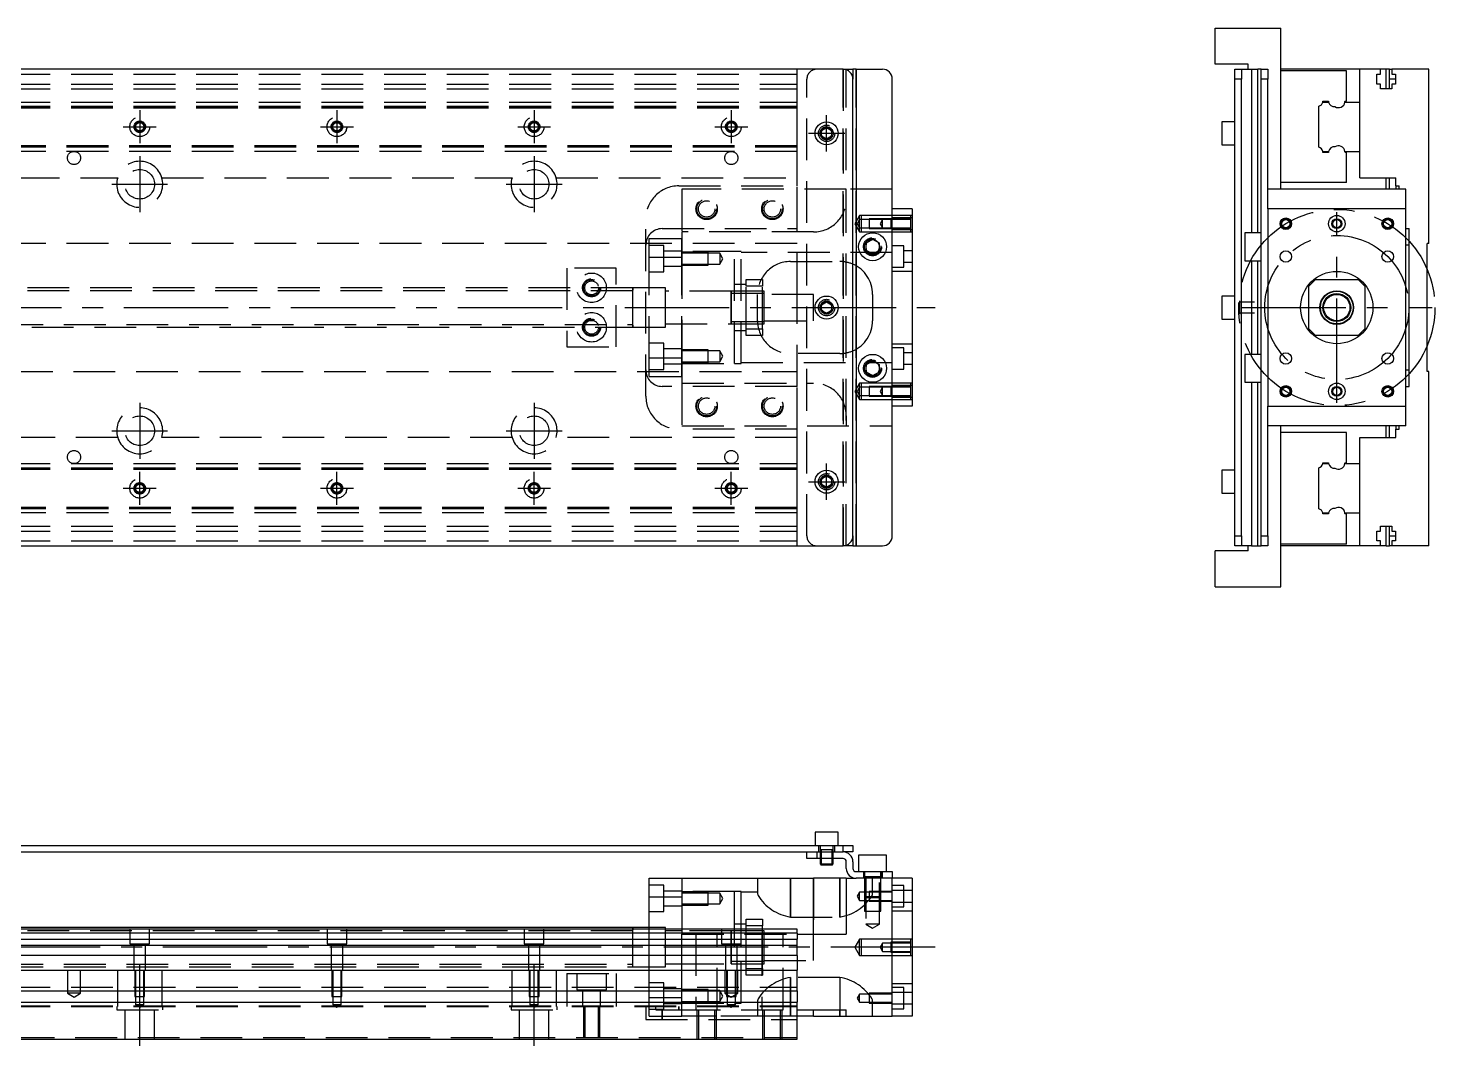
# Model space of a CAD drawing. Extents: x -5 to 851, y -275 to 87.
# Drawn here: x 423 to 851.1, y -224.6 to 85 of the extents above; entities that cross this region are included whole.
import ezdxf

# ---------------------------------------------------------------- set-up
doc = ezdxf.new("R2010")
doc.units = 0
doc.linetypes.add('CENTER', pattern=[50.8, 31.75, -6.35, 6.35, -6.35])
doc.linetypes.add('DASHED', pattern=[19.05, 12.7, -6.35])
doc.layers.get('0').update_dxf_attribs({"linetype": 'CONTINUOUS'})
doc.layers.add('CENTER', color=1, linetype='CENTER')

msp = doc.modelspace()

# ---------------------------------------------------------------- linework, layer by layer
at = {"color": 7, "linetype": 'CONTINUOUS'}
for p, q in [((784.245, 74), (784.245, 85)), ((784.245, 85), (804.245, 85)), ((804.245, 36), (804.245, 85)), ((794.245, 74), (784.245, 74)), ((794.245, 72.5), (794.245, 74)), ((671, 72.5), (3, 72.5)), ((671, 72.5), (674, 72.5)), ((674, 72.5), (674, 69.5)), ((675, 72.5), (674, 72.5)), ((674, -69.5), (674, 69.5)), ((675, 72.5), (675, -72.5)), ((675, 72.5), (683, 72.5)), ((686, -69.5), (686, 69.5)), ((790.245, 72.5), (792.245, 72.5)), ((790.245, 69.5), (790.245, 72.5)), ((792.245, 69.5), (790.245, 69.5)), ((790.245, -69.5), (790.245, 69.5)), ((792.245, 72.5), (792.245, 69.5)), ((792.245, 72.5), (795.245, 72.5)), ((792.245, -69.5), (792.245, 69.5)), ((795.245, 72.5), (795.245, 22.75)), ((795.245, 72.5), (797.245, 72.5)), ((797.245, 22.75), (797.245, 72.5)), ((798.245, 72.5), (797.245, 72.5)), ((798.245, 72.5), (800.245, 72.5)), ((798.245, 69.5), (798.245, 72.5)), ((800.245, 69.5), (798.245, 69.5)), ((798.245, -69.5), (798.245, 69.5)), ((800.245, 72.5), (800.245, 69.5)), ((800.245, 36), (800.245, 69.5)), ((828.245, 72.5), (804.245, 72.5)), ((824.245, 72), (804.245, 72)), ((824.245, 62.8), (824.245, 72)), ((834.545, 72.5), (828.245, 72.5)), ((828.245, 62.5), (828.245, 72.5)), ((833.395, 71), (834.545, 71)), ((833.395, 68), (833.395, 71)), ((836.245, 72.5), (834.545, 72.5)), ((834.545, 71), (834.545, 72.5)), ((836.245, 66.5), (836.245, 72.5)), ((837.245, 72.5), (836.245, 72.5)), ((837.245, 72.5), (837.945, 72.5)), ((837.245, 69.5), (837.245, 72.5)), ((839.095, 69.5), (837.245, 69.5)), ((837.245, 66.5), (837.245, 69.5)), ((837.945, 72.5), (837.945, 71)), ((849.245, 72.5), (837.945, 72.5)), ((837.945, 71), (839.095, 71)), ((839.095, 71), (839.095, 68)), ((849.245, 19.5), (849.245, 72.5)), ((834.545, 68), (833.395, 68)), ((834.545, 66.5), (834.545, 68)), ((837.945, 66.5), (834.545, 66.5)), ((837.945, 68), (837.945, 66.5)), ((839.095, 68), (837.945, 68)), ((815.745, 48.752272), (815.745, 61.247728)), ((816.997272, 62.5), (818.77168, 62.5)), ((817.042056, 62.8), (818.745, 62.8)), ((823.722372, 62.5), (828.245, 62.5)), ((823.745, 62.8), (824.245, 62.8)), ((828.245, 47.5), (828.245, 62.5)), ((828.245, 47.5), (828.245, 62.5)), ((786.245, 56.5), (786.245, 53)), ((790.245, 56.5), (786.245, 56.5)), ((664.5, 53.866026), (666, 54.73205)), ((664.5, 52.133974), (664.5, 53.866026)), ((666, 51.26795), (664.5, 52.133974)), ((666, 54.73205), (667.5, 53.866026)), ((667.5, 52.133974), (666, 51.26795)), ((667.5, 53.866026), (667.5, 52.133974)), ((786.245, 53), (786.245, 49.5)), ((786.245, 49.5), (790.245, 49.5)), ((816.997272, 47.5), (818.77168, 47.5)), ((818.745, 47.2), (817.042056, 47.2)), ((823.722372, 47.5), (828.245, 47.5)), ((824.245, 47.2), (823.745, 47.2)), ((824.245, 38), (824.245, 47.2)), ((828.245, 39.5), (828.245, 47.5)), ((828.245, 39.5), (839.245, 39.5)), ((836.245, 36), (836.245, 39.5)), ((837.245, 36), (837.245, 39.5)), ((839.245, 37), (839.245, 39.5)), ((686, -36), (686, 36)), ((800.245, 30), (800.245, 36)), ((800.245, 30), (800.245, 36)), ((842.245, 36), (800.245, 36)), ((824.245, 38), (804.245, 38)), ((839.245, 37), (840.245, 37)), ((839.245, 37), (839.245, 36)), ((840.245, 36), (840.245, 37)), ((842.245, 30), (842.245, 36)), ((692, 30), (686, 30)), ((692, 30), (692, -30)), ((800.245, 30), (800.245, -30)), ((842.245, 30), (800.245, 30)), ((842.245, -30), (842.245, 30)), ((793.245, 22.75), (793.245, 18.5)), ((798.245, 22.75), (793.245, 22.75)), ((842.245, 24), (843.245, 24)), ((843.245, -24), (843.245, 24)), ((678, 19.6547), (680, 20.809402)), ((678, 17.3453), (678, 19.6547)), ((680, 16.190598), (678, 17.3453)), ((680, 20.809402), (682, 19.6547)), ((682, 17.3453), (680, 16.190598)), ((682, 19.6547), (682, 17.3453)), ((793.245, 18.5), (793.245, 14.25)), ((843.245, 19), (842.245, 19)), ((848.745, -19.5), (848.745, 19.5)), ((849.245, 19.5), (848.745, 19.5)), ((793.245, 14.25), (798.245, 14.25)), ((795.245, 14.25), (795.245, -14.25)), ((797.245, -14.25), (797.245, 14.25)), ((607, -6.000006), (607, 6.000006)), ((814.745, 8.5), (812.745, 6.5)), ((812.745, -6.5), (812.745, 6.5)), ((814.745, 8.5), (827.745, 8.5)), ((829.745, 6.5), (827.745, 8.5)), ((829.745, 6.5), (829.745, -6.5)), ((664.5, 0.866026), (666, 1.73205)), ((664.5, -0.866026), (664.5, 0.866026)), ((666, 1.73205), (667.5, 0.866026)), ((667.5, 0.866026), (667.5, -0.866026)), ((786.245, 3.5), (786.245, 0)), ((790.245, 3.5), (786.245, 3.5)), ((786.245, 0), (786.245, -3.5)), ((791.645, 2.000006), (791.645, 1.65)), ((791.645, 2.000006), (791.645, 0)), ((791.645, 2.000006), (791.645, -2.000006)), ((791.645, 1.65), (791.645, 0)), ((792.245, 1.65), (791.645, 1.65)), ((791.645, 0), (791.645, -1.415062)), ((794.245, 1.65), (792.245, 1.65)), ((796.245, 1.65), (794.245, 1.65)), ((666, -1.73205), (664.5, -0.866026)), ((667.5, -0.866026), (666, -1.73205)), ((786.245, -3.5), (790.245, -3.5)), ((791.645, -1.415062), (791.645, -2.000006)), ((791.645, -1.65), (792.245, -1.65)), ((792.245, -1.65), (794.245, -1.65)), ((794.245, -1.65), (796.245, -1.65)), ((812.745, -6.5), (814.745, -8.5)), ((827.745, -8.5), (814.745, -8.5)), ((827.745, -8.5), (829.745, -6.5)), ((678, -17.3453), (680, -16.190598)), ((680, -16.190598), (682, -17.3453)), ((793.245, -14.25), (793.245, -18.5)), ((798.245, -14.25), (793.245, -14.25)), ((678, -19.6547), (678, -17.3453)), ((680, -20.809402), (678, -19.6547)), ((682, -19.6547), (680, -20.809402)), ((682, -17.3453), (682, -19.6547)), ((793.245, -18.5), (793.245, -22.75)), ((842.245, -19), (843.245, -19)), ((849.245, -19.5), (848.745, -19.5)), ((849.245, -72.5), (849.245, -19.5)), ((793.245, -22.75), (798.245, -22.75)), ((795.245, -22.75), (795.245, -72.5)), ((797.245, -72.5), (797.245, -22.75)), ((842.245, -24), (843.245, -24)), ((692, -30), (686, -30)), ((800.245, -36), (800.245, -30)), ((800.245, -30), (842.245, -30)), ((800.245, -36), (800.245, -30)), ((842.245, -36), (842.245, -30)), ((800.245, -69.5), (800.245, -36)), ((842.245, -36), (800.245, -36)), ((804.245, -85), (804.245, -36)), ((824.245, -38), (804.245, -38)), ((824.245, -47.2), (824.245, -38)), ((836.245, -39.5), (836.245, -36)), ((837.245, -39.5), (837.245, -36)), ((839.245, -36), (839.245, -37)), ((839.245, -37), (840.245, -37)), ((839.245, -39.5), (839.245, -37)), ((840.245, -37), (840.245, -36)), ((828.245, -39.5), (839.245, -39.5)), ((828.245, -47.5), (828.245, -39.5)), ((664.5, -52.133974), (666, -51.26795)), ((666, -51.26795), (667.5, -52.133974)), ((786.245, -49.5), (786.245, -53)), ((790.245, -49.5), (786.245, -49.5)), ((815.745, -61.247728), (815.745, -48.752272)), ((816.997272, -47.5), (818.77168, -47.5)), ((817.042056, -47.2), (818.745, -47.2)), ((823.722372, -47.5), (828.245, -47.5)), ((823.745, -47.2), (824.245, -47.2)), ((828.245, -62.5), (828.245, -47.5)), ((828.245, -62.5), (828.245, -47.5)), ((664.5, -53.866026), (664.5, -52.133974)), ((666, -54.73205), (664.5, -53.866026)), ((667.5, -53.866026), (666, -54.73205)), ((667.5, -52.133974), (667.5, -53.866026)), ((786.245, -53), (786.245, -56.5)), ((786.245, -56.5), (790.245, -56.5)), ((816.997272, -62.5), (818.77168, -62.5)), ((818.745, -62.8), (817.042056, -62.8)), ((823.722372, -62.5), (828.245, -62.5)), ((824.245, -62.8), (823.745, -62.8)), ((824.245, -72), (824.245, -62.8)), ((828.245, -72.5), (828.245, -62.5)), ((833.395, -68), (834.545, -68)), ((833.395, -71), (833.395, -68)), ((834.545, -66.5), (837.945, -66.5)), ((834.545, -68), (834.545, -66.5)), ((836.245, -72.5), (836.245, -66.5)), ((837.245, -69.5), (837.245, -66.5)), ((837.945, -66.5), (837.945, -68)), ((837.945, -68), (839.095, -68)), ((839.095, -68), (839.095, -71)), ((3, -72.5), (671, -72.5)), ((674, -72.5), (671, -72.5)), ((674, -69.5), (674, -72.5)), ((674, -72.5), (675, -72.5)), ((675, -72.5), (683, -72.5)), ((790.245, -69.5), (792.245, -69.5)), ((790.245, -72.5), (790.245, -69.5)), ((792.245, -72.5), (790.245, -72.5)), ((792.245, -69.5), (792.245, -72.5)), ((795.245, -72.5), (792.245, -72.5)), ((794.245, -74), (794.245, -72.5)), ((795.245, -72.5), (797.245, -72.5)), ((797.245, -72.5), (798.245, -72.5)), ((798.245, -69.5), (800.245, -69.5)), ((798.245, -72.5), (798.245, -69.5)), ((800.245, -72.5), (798.245, -72.5)), ((800.245, -69.5), (800.245, -72.5)), ((824.245, -72), (804.245, -72)), ((828.245, -72.5), (804.245, -72.5)), ((834.545, -72.5), (828.245, -72.5)), ((834.545, -71), (833.395, -71)), ((834.545, -72.5), (834.545, -71)), ((836.245, -72.5), (834.545, -72.5)), ((836.245, -72.5), (837.245, -72.5)), ((837.245, -69.5), (839.095, -69.5)), ((837.245, -72.5), (837.245, -69.5)), ((837.945, -72.5), (837.245, -72.5)), ((837.945, -71), (837.945, -72.5)), ((839.095, -71), (837.945, -71)), ((849.245, -72.5), (837.945, -72.5)), ((784.245, -85), (784.245, -74)), ((794.245, -74), (784.245, -74)), ((784.245, -85), (804.245, -85)), ((669.5, -159.63), (662.5, -159.63)), ((662.5, -159.63), (662.5, -163.63)), ((669.5, -163.63), (669.5, -159.63)), ((412, -163.63), (671, -163.63)), ((412, -165.63), (663, -165.63)), ((660, -167.63), (660, -165.63)), ((663, -165.63), (671, -165.63)), ((663, -165.63), (663, -167.63)), ((663, -165.63), (671, -165.63)), ((671, -165.63), (671, -163.63)), ((671, -163.63), (674, -163.63)), ((674, -165.63), (671, -165.63)), ((674, -163.63), (674, -165.63)), ((684.25, -166.63), (675.75, -166.63)), ((675.75, -166.63), (675.75, -171.63)), ((684.25, -171.63), (684.25, -166.63)), ((663, -167.63), (660, -167.63)), ((671, -167.63), (663, -167.63)), ((664, -167.63), (664, -169.28)), ((664, -169.28), (668, -169.28)), ((664, -169.28), (664.35, -169.63)), ((664.35, -167.63), (664.35, -169.63)), ((667.65, -169.63), (664.35, -169.63)), ((667.65, -169.63), (667.65, -167.63)), ((667.65, -169.63), (668, -169.28)), ((668, -169.28), (668, -167.63)), ((672, -170.63), (672, -168.63)), ((674, -168.63), (674, -170.63)), ((612, -179.30029), (612, -173.63)), ((612, -173.63), (622, -173.63)), ((622, -173.63), (662, -173.63)), ((622, -173.63), (622, -189.13)), ((662, -190.63), (662, -173.63)), ((672, -173.63), (662, -173.63)), ((672, -173.63), (675, -173.63)), ((672, -173.63), (672, -190.63)), ((675, -171.63), (683, -171.63)), ((683, -173.63), (675, -173.63)), ((683, -173.63), (683, -171.63)), ((683, -171.63), (686, -171.63)), ((686, -173.63), (683, -173.63)), ((686, -171.63), (686, -173.63)), ((692, -173.63), (686, -173.63)), ((686, -215.63), (686, -173.63)), ((692, -173.63), (692, -215.63)), ((612, -179.30029), (622, -179.30029)), ((612, -189.13), (612, -179.30029)), ((607, -188.63), (407.5, -188.63)), ((657, -189.13), (407.5, -189.13)), ((657, -190.382272), (407.5, -190.382272)), ((407.5, -192.15668), (657, -192.15668)), ((607, -188.63), (606.995, -188.63)), ((607, -189.13), (607, -188.629994)), ((607.005, -188.63), (607, -188.63)), ((612, -188.63), (607, -188.63)), ((607, -189.128756), (607, -188.63)), ((612, -188.63), (607, -188.63)), ((637, -194.63), (637, -189.629994)), ((637, -199.630006), (637, -189.629994)), ((637, -190.38), (637, -190.63)), ((638, -190.38), (637, -190.38)), ((637, -190.63), (637, -198.88)), ((641.5, -190.38), (638, -190.38)), ((646.5, -190.38), (641.5, -190.38)), ((647, -190.38), (646.5, -190.38)), ((657, -190.382272), (657, -189.13)), ((657, -190.382272), (657, -192.15668)), ((657, -190.63), (672, -190.63)), ((657, -194.053076), (657, -192.15668)), ((657, -194.053076), (407.5, -194.053076)), ((657, -197.107372), (657, -194.053076)), ((657, -197.107372), (407.5, -197.107372)), ((637, -199.630006), (637, -198.88)), ((637, -198.88), (647, -198.88)), ((657, -197.107372), (657, -201.63)), ((17, -201.63), (657, -201.63)), ((657, -207.93), (657, -201.63)), ((17, -207.93), (657, -207.93)), ((657, -207.93), (657, -211.33)), ((17, -211.33), (657, -211.33)), ((657, -222.63), (657, -211.33)), ((657, -213.63), (672, -213.63)), ((662, -215.63), (662, -213.63)), ((672, -215.63), (672, -213.63)), ((662, -215.63), (657, -215.63)), ((662, -215.63), (672, -215.63)), ((672, -215.63), (686, -215.63)), ((692, -215.63), (686, -215.63)), ((17, -222.63), (657, -222.63))]:
    msp.add_line(p, q, dxfattribs=at)
at = {"color": 3, "linetype": 'DASHED'}
for p, q in [((17, 71), (657, 71)), ((657, 62.5), (657, 72.5)), ((660, -69.5), (660, 69.5)), ((671, -72.5), (671, 72.5)), ((671, 72.5), (671, -72.5)), ((672, -72.5), (672, 72.5)), ((675, -72.5), (675, 72.5)), ((17, 68), (657, 68)), ((17, 66.5), (657, 66.5)), ((17, 62.5), (657, 62.5)), ((17, 61.247728), (657, 61.247728)), ((17, 61.1147), (657, 61.1147)), ((17, 61.1), (657, 61.1)), ((17, 60.8), (657, 60.8)), ((657, 61.247728), (657, 62.5)), ((657, 48.752272), (657, 61.247728)), ((664, 53), (664.030168, 53.346066)), ((657, 49.2), (17, 49.2)), ((657, 48.9), (17, 48.9)), ((657, 48.8853), (17, 48.8853)), ((657, 48.752272), (17, 48.752272)), ((657, 47.5), (17, 47.5)), ((657, 47.5), (657, 48.752272)), ((657, 39.5), (657, 47.5)), ((343.708204, 39.5), (450.291796, 39.5)), ((463.708204, 39.5), (570.291796, 39.5)), ((583.708204, 39.5), (657, 39.5)), ((657, 37), (657, 39.5)), ((621, 37), (657, 37)), ((622, 36), (622, 23)), ((672, 36), (622, 36)), ((657, 24), (657, 37)), ((686, 36), (672, 36)), ((672, 33), (672, 36)), ((611, -27), (611, 27)), ((676, 28), (674.556624, 25.5)), ((676, 26.75), (675.278312, 25.5)), ((676, 26.75), (676, 28)), ((676.5, 28), (676, 28)), ((676, 24.25), (676, 26.75)), ((679, 26.75), (676, 26.75)), ((676.5, 28), (676.5, 23)), ((686, 28), (676.5, 28)), ((679, 26.999994), (679, 24.000006)), ((686, 26.999994), (679, 26.999994)), ((686, 26.75), (679, 26.75)), ((683, 26.75), (682.278312, 25.5)), ((683, 24.25), (683, 26.75)), ((685.5, 26.999994), (685.5, 24.000006)), ((691.5, 28), (686, 28)), ((692, 27.25), (686, 27.25)), ((691.5, 26.999994), (686, 26.999994)), ((691.5, 26.75), (686, 26.75)), ((691.5, 28), (691.5, 23)), ((692, 28), (691.5, 28)), ((616, 24), (657, 24)), ((622, 23), (622, 15.32971)), ((662, 23), (622, 23)), ((657, 4), (657, 24)), ((674.556624, 25.5), (676, 23)), ((675.278312, 25.5), (676, 24.25)), ((676, 23), (676, 24.25)), ((676, 24.25), (679, 24.25)), ((676, 23), (676.5, 23)), ((676.5, 23), (686, 23)), ((679, 24.25), (686, 24.25)), ((679, 24.000006), (686, 24.000006)), ((682.278312, 25.5), (683, 24.25)), ((686, 24.25), (691.5, 24.25)), ((686, 24.000006), (691.5, 24.000006)), ((686, 23.75), (692, 23.75)), ((686, 23), (691.5, 23)), ((691.5, 23), (692, 23)), ((657, 19.5), (93.969694, 19.5)), ((612, 21), (622, 21)), ((612, 15.32971), (612, 21)), ((616.5, 18.849242), (612, 18.849242)), ((616.5, 10.849242), (616.5, 18.849242)), ((622, 15.32971), (622, 21)), ((682.483582, 18.786038), (682.5, 18.5)), ((689.5, 18.75), (686, 18.75)), ((689.5, 12.25), (689.5, 18.75)), ((692, 17.25), (689.5, 17.25)), ((612, 15.32971), (622, 15.32971)), ((612, -15.32971), (612, 15.32971)), ((622, 17.099242), (616.5, 17.099242)), ((638, 17), (622, 17)), ((638, 17), (622, 17)), ((630, 16.849238), (622, 16.849238)), ((630, 16.499242), (622, 16.499242)), ((622, -15.32971), (622, 15.32971)), ((622, 15.32971), (622, -15.32971)), ((622, 13.199242), (630, 13.199242)), ((622, 12.849248), (630, 12.849248)), ((630, 12.849248), (630, 16.849238)), ((633.5, 16.499242), (630, 16.499242)), ((630, 13.199242), (633.5, 13.199242)), ((633.5, 16.499242), (633.5, 13.199242)), ((634.452628, 14.849242), (633.5, 16.499242)), ((633.5, 13.199242), (634.452628, 14.849242)), ((638, -17), (638, 17)), ((640, 17), (638, 17)), ((640, -17), (640, 17)), ((686, 16.75), (640, 16.75)), ((655, 14), (670, 14)), ((689.5, 13.75), (692, 13.75)), ((602, 12), (587, 12)), ((587, 12), (587, -12)), ((602, -12), (602, 12)), ((612, 10.849242), (616.5, 10.849242)), ((616.5, 12.599242), (622, 12.599242)), ((686, 12.25), (689.5, 12.25)), ((692, 11), (686, 11)), ((607, 5.125), (72, 5.125)), ((607.005, 6), (367, 6)), ((612, 6), (606.995, 6)), ((607, -5.999164), (607, 6)), ((607, 6), (607, 5.325218)), ((607, -5.999164), (607, 6)), ((607, 6), (607, 5.325218)), ((617, 6), (607, 6)), ((617, -6), (617, 6)), ((636.995, 5), (617, 5)), ((637.005, 5), (617, 5)), ((637.005, 5), (636.995, 5)), ((646.5, 5), (636.995, 5)), ((637, -5.000006), (637, 5.000006)), ((637, 4.25), (637, 5.000006)), ((637, 4.43509), (637, 5)), ((637, 5), (637, 4.435078)), ((637, 4.435078), (637, -4.435962)), ((646.5, 5), (637.005, 5)), ((641.5, 7), (638, 7)), ((641.5, 8.5), (646.5, 8.5)), ((641.5, 6.5), (641.5, 8.5)), ((641.5, -6.5), (641.5, 6.5)), ((646.5, 6.5), (641.5, 6.5)), ((646.5, 8.5), (646.5, 6.5)), ((646.5, -6.5), (646.5, 6.5)), ((647, 5), (646.5, 5)), ((647, 0), (647, 5)), ((637, 4.25), (637, -4.25)), ((647, 4.25), (637, 4.25)), ((645, -4), (645, 4)), ((662, 4), (647, 4)), ((647, -5), (647, 0)), ((657, -4), (657, 4)), ((662, 0), (662, 4)), ((662, -4), (662, 0)), ((664, 0), (664.023172, 0.30356)), ((680, 4), (680, -4)), ((637, -5.000006), (637, -4.25)), ((637, -4.25), (647, -4.25)), ((647, -4), (662, -4)), ((657, -24), (657, -4)), ((72, -5.125), (607, -5.125)), ((367, -6), (607.005, -6)), ((606.995, -6), (612, -6)), ((606.995, -6), (617, -6)), ((607, -5.326228), (607, -6)), ((607, -5.326228), (607, -6)), ((607, -6), (607, -5.999164)), ((607, -6), (607, -5.999164)), ((617, -5), (636.995, -5)), ((617, -5), (637.005, -5)), ((636.995, -5), (637.005, -5)), ((636.995, -5), (646.5, -5)), ((637, -5), (637, -4.435962)), ((637, -4.435962), (637, -5)), ((637.005, -5), (646.5, -5)), ((638, -7), (641.5, -7)), ((641.5, -6.5), (646.5, -6.5)), ((641.5, -8.5), (641.5, -6.5)), ((646.5, -8.5), (641.5, -8.5)), ((646.5, -5), (647, -5)), ((646.5, -6.5), (646.5, -8.5)), ((587, -12), (602, -12)), ((616.5, -10.849242), (612, -10.849242)), ((616.5, -18.849242), (616.5, -10.849242)), ((622, -12.599242), (616.5, -12.599242)), ((686, -11), (692, -11)), ((689.5, -12.25), (686, -12.25)), ((689.5, -18.75), (689.5, -12.25)), ((612, -15.32971), (622, -15.32971)), ((612, -21), (612, -15.32971)), ((616.5, -17.099242), (622, -17.099242)), ((630, -12.849248), (622, -12.849248)), ((630, -13.199242), (622, -13.199242)), ((622, -21), (622, -15.32971)), ((622, -15.32971), (622, -23)), ((622, -16.499242), (630, -16.499242)), ((622, -16.849238), (630, -16.849238)), ((622, -17), (638, -17)), ((622, -17), (638, -17)), ((630, -16.849238), (630, -12.849248)), ((633.5, -13.199242), (630, -13.199242)), ((630, -16.499242), (633.5, -16.499242)), ((633.5, -13.199242), (633.5, -16.499242)), ((634.452628, -14.849242), (633.5, -13.199242)), ((633.5, -16.499242), (634.452628, -14.849242)), ((638, -17), (640, -17)), ((640, -16.75), (686, -16.75)), ((670, -14), (655, -14)), ((692, -13.75), (689.5, -13.75)), ((93.969694, -19.5), (657, -19.5)), ((612, -18.849242), (616.5, -18.849242)), ((612, -21), (622, -21)), ((682.483582, -18.213962), (682.5, -18.5)), ((686, -18.75), (689.5, -18.75)), ((689.5, -17.25), (692, -17.25)), ((657, -24), (616, -24)), ((622, -23), (662, -23)), ((622, -23), (622, -36)), ((657, -37), (657, -24)), ((676, -23), (674.556624, -25.5)), ((674.556624, -25.5), (676, -28)), ((676, -24.25), (675.278312, -25.5)), ((675.278312, -25.5), (676, -26.75)), ((676, -24.25), (676, -23)), ((676.5, -23), (676, -23)), ((676, -26.75), (676, -24.25)), ((679, -24.25), (676, -24.25)), ((676.5, -23), (676.5, -28)), ((686, -23), (676.5, -23)), ((679, -24.000006), (679, -26.999994)), ((686, -24.000006), (679, -24.000006)), ((686, -24.25), (679, -24.25)), ((683, -24.25), (682.278312, -25.5)), ((682.278312, -25.5), (683, -26.75)), ((683, -26.75), (683, -24.25)), ((685.5, -24.000006), (685.5, -26.999994)), ((691.5, -23), (686, -23)), ((692, -23.75), (686, -23.75)), ((691.5, -24.000006), (686, -24.000006)), ((691.5, -24.25), (686, -24.25)), ((691.5, -23), (691.5, -28)), ((692, -23), (691.5, -23)), ((676, -28), (676, -26.75)), ((676, -26.75), (679, -26.75)), ((676, -28), (676.5, -28)), ((676.5, -28), (686, -28)), ((679, -26.75), (686, -26.75)), ((679, -26.999994), (686, -26.999994)), ((686, -26.75), (691.5, -26.75)), ((686, -26.999994), (691.5, -26.999994)), ((686, -27.25), (692, -27.25)), ((686, -28), (691.5, -28)), ((691.5, -28), (692, -28)), ((672, -33), (672, -36)), ((657, -37), (621, -37)), ((622, -36), (686, -36)), ((657, -39.5), (657, -37)), ((450.291796, -39.5), (343.708204, -39.5)), ((570.291796, -39.5), (463.708204, -39.5)), ((657, -39.5), (583.708204, -39.5)), ((657, -47.5), (657, -39.5)), ((17, -47.5), (657, -47.5)), ((17, -48.752272), (657, -48.752272)), ((17, -48.8853), (657, -48.8853)), ((17, -48.9), (657, -48.9)), ((17, -49.2), (657, -49.2)), ((657, -48.752272), (657, -47.5)), ((657, -61.247728), (657, -48.752272)), ((667.973226, -52.673844), (668, -53)), ((657, -60.8), (17, -60.8)), ((657, -61.1), (17, -61.1)), ((657, -61.1147), (17, -61.1147)), ((657, -61.247728), (17, -61.247728)), ((657, -62.5), (17, -62.5)), ((657, -62.5), (657, -61.247728)), ((657, -72.5), (657, -62.5)), ((17, -66.5), (657, -66.5)), ((17, -68), (657, -68)), ((17, -71), (657, -71)), ((663.5, -163.63), (663.5, -165.63)), ((668.000006, -165.03), (663.999994, -165.03)), ((664, -163.63), (664, -167.63)), ((664.000006, -165.63), (664.000006, -167.63)), ((664.35, -165.03), (664.35, -167.63)), ((667.65, -167.63), (667.65, -165.03)), ((667.999994, -167.63), (667.999994, -165.63)), ((668, -167.63), (668, -163.63)), ((668.5, -165.63), (668.5, -163.63)), ((645, -173.63), (645, -178.364622)), ((655, -185.434212), (655, -173.63)), ((655, -173.63), (655, -185.434212)), ((662, -173.63), (662, -190.63)), ((670, -173.63), (670, -185.434212)), ((670, -185.434212), (670, -173.63)), ((677.25, -171.63), (677.25, -173.63)), ((682.500006, -173.23), (677.499994, -173.23)), ((677.500006, -171.63), (677.500006, -183.63)), ((677.9, -173.23), (677.9, -187.63)), ((680, -178.364622), (680, -173.63)), ((682.1, -187.63), (682.1, -173.23)), ((682.499994, -183.63), (682.499994, -171.63)), ((682.75, -173.63), (682.75, -171.63)), ((616.5, -175.780758), (612, -175.780758)), ((616.5, -183.780758), (616.5, -175.780758)), ((622, -177.530758), (616.5, -177.530758)), ((638, -177.63), (622, -177.63)), ((630, -177.780762), (622, -177.780762)), ((630, -178.130758), (622, -178.130758)), ((630, -181.780752), (630, -177.780762)), ((633.5, -178.130758), (630, -178.130758)), ((633.5, -178.130758), (633.5, -181.430758)), ((634.452628, -179.780758), (633.5, -178.130758)), ((638, -189.13), (638, -177.63)), ((640, -177.63), (638, -177.63)), ((640, -189.13), (640, -177.63)), ((645, -177.88), (640, -177.88)), ((676, -177.88), (675.278312, -179.13)), ((675.278312, -179.13), (676, -180.38)), ((676, -180.38), (676, -177.88)), ((679, -177.88), (676, -177.88)), ((677.5, -179.23), (679, -179.23)), ((677.5, -179.23), (677.9, -179.63)), ((679, -179.63), (677.9, -179.63)), ((679, -177.630006), (679, -180.629994)), ((686, -177.630006), (679, -177.630006)), ((686, -177.88), (679, -177.88)), ((679, -179.23), (682.5, -179.23)), ((682.1, -179.63), (679, -179.63)), ((682.1, -179.63), (682.5, -179.23)), ((689.5, -175.88), (686, -175.88)), ((692, -177.38), (686, -177.38)), ((689.5, -182.38), (689.5, -175.88)), ((612, -183.780758), (616.5, -183.780758)), ((616.5, -182.030758), (622, -182.030758)), ((622, -181.430758), (630, -181.430758)), ((622, -181.780752), (630, -181.780752)), ((630, -181.430758), (633.5, -181.430758)), ((633.5, -181.430758), (634.452628, -179.780758)), ((676, -180.38), (679, -180.38)), ((677.500006, -183.63), (682.499994, -183.63)), ((679, -180.38), (686, -180.38)), ((679, -180.629994), (686, -180.629994)), ((686, -180.88), (692, -180.88)), ((686, -182.38), (689.5, -182.38)), ((692, -183.63), (686, -183.63)), ((641.5, -187.63), (638, -187.63)), ((641.5, -186.13), (646.5, -186.13)), ((641.5, -188.13), (641.5, -186.13)), ((646.5, -188.13), (641.5, -188.13)), ((641.5, -189.13), (641.5, -188.13)), ((646.5, -186.13), (646.5, -188.13)), ((646.5, -189.13), (646.5, -188.13)), ((655, -185.434212), (670, -185.434212)), ((680, -187.63), (677.9, -187.63)), ((677.9, -187.63), (680, -188.842436)), ((682.1, -187.63), (680, -187.63)), ((680, -188.842436), (682.1, -187.63)), ((607, -189.63), (72, -189.63)), ((454, -189.13), (454, -193.63)), ((460, -193.63), (460, -189.13)), ((514, -189.13), (514, -193.63)), ((520, -193.63), (520, -189.13)), ((574, -189.13), (574, -193.63)), ((580, -193.63), (580, -189.13)), ((607, -188.63), (607, -189.304782)), ((607, -194.429962), (607, -189.128756)), ((607, -200.629164), (607, -189.13)), ((617, -188.63), (612, -188.63)), ((612, -201.63), (612, -189.13)), ((617, -189.13), (617, -188.63)), ((617, -194.63), (617, -189.13)), ((622, -189.63), (617, -189.63)), ((622, -189.13), (622, -190.63)), ((637.005, -189.63), (622, -189.63)), ((622, -190.63), (657, -190.63)), ((622, -201.63), (622, -190.63)), ((626.25, -190.63), (626.25, -213.63)), ((632.75, -213.63), (632.75, -190.63)), ((634, -189.13), (634, -193.63)), ((638, -189.63), (636.995, -189.63)), ((637, -189.63), (637, -190.194922)), ((637, -190.19491), (637, -189.63)), ((637, -190.194922), (637, -190.629226)), ((637, -190.629226), (637, -194.429974)), ((638, -190.63), (638, -189.13)), ((641.5, -189.63), (638, -189.63)), ((638, -194.63), (638, -190.63)), ((640, -193.63), (640, -189.13)), ((640, -193.63), (640, -189.13)), ((641.5, -190.63), (641.5, -189.13)), ((646.5, -189.63), (641.5, -189.63)), ((641.5, -201.13), (641.5, -190.63)), ((646.25, -190.63), (646.25, -213.63)), ((646.5, -190.63), (646.5, -189.13)), ((647, -189.63), (646.5, -189.63)), ((646.5, -201.13), (646.5, -190.63)), ((647, -190.63), (647, -189.63)), ((647, -199.63), (647, -190.63)), ((652.75, -213.63), (652.75, -190.63)), ((662, -198.63), (662, -190.63)), ((676, -192.13), (674.556624, -194.63)), ((676, -197.13), (676, -192.13)), ((676.5, -192.13), (676, -192.13)), ((676.5, -192.13), (676.5, -197.13)), ((686, -192.13), (676.5, -192.13)), ((691.5, -192.13), (686, -192.13)), ((691.5, -192.13), (691.5, -197.13)), ((692, -192.13), (691.5, -192.13)), ((454, -193.63), (460, -193.63)), ((455.25, -193.63), (455.25, -201.63)), ((458.75, -201.63), (458.75, -193.63)), ((514, -193.63), (520, -193.63)), ((515.25, -193.63), (515.25, -201.63)), ((518.75, -201.63), (518.75, -193.63)), ((574, -193.63), (580, -193.63)), ((575.25, -193.63), (575.25, -201.63)), ((578.75, -201.63), (578.75, -193.63)), ((607, -200.629164), (607, -194.429962)), ((617, -200.63), (617, -194.63)), ((634, -193.63), (640, -193.63)), ((635.25, -193.63), (635.25, -201.63)), ((637, -194.429974), (637, -199.065962)), ((638.75, -201.63), (638.75, -193.63)), ((640, -194.63), (640, -193.63)), ((640, -211.63), (640, -194.63)), ((674.556624, -194.63), (676, -197.13)), ((683, -193.38), (682.278312, -194.63)), ((682.278312, -194.63), (683, -195.88)), ((683, -195.88), (683, -193.38)), ((685.5, -193.38), (683, -193.38)), ((683, -195.88), (685.5, -195.88)), ((685.5, -193.130006), (685.5, -196.129994)), ((686, -193.130006), (685.5, -193.130006)), ((691.5, -193.38), (685.5, -193.38)), ((685.5, -195.88), (691.5, -195.88)), ((685.5, -196.129994), (686, -196.129994)), ((691.5, -193.130006), (686, -193.130006)), ((686, -196.129994), (691.5, -196.129994)), ((72, -199.755), (607, -199.755)), ((72, -200.63), (607, -200.63)), ((606.995, -200.63), (607, -200.63)), ((607, -200.63), (607, -200.629164)), ((607, -200.63), (607.005, -200.63)), ((607, -200.63), (612, -200.63)), ((607, -200.63), (612, -200.63)), ((612, -200.63), (617, -200.63)), ((617, -199.63), (622, -199.63)), ((622, -199.63), (637.005, -199.63)), ((636.995, -199.63), (646.5, -199.63)), ((637, -199.63), (637, -199.065962)), ((637, -199.065962), (637, -199.63)), ((637.005, -199.63), (646.5, -199.63)), ((641.5, -201.13), (646.5, -201.13)), ((641.5, -203.13), (641.5, -201.13)), ((646.5, -199.63), (647, -199.63)), ((646.5, -201.13), (646.5, -203.13)), ((647, -198.63), (662, -198.63)), ((676, -197.13), (676.5, -197.13)), ((676.5, -197.13), (686, -197.13)), ((686, -197.13), (691.5, -197.13)), ((691.5, -197.13), (692, -197.13)), ((435, -201.63), (435, -208.63)), ((439, -208.63), (439, -201.63)), ((450.291796, -212.63), (450.291796, -201.63)), ((455.500006, -201.63), (455.500006, -207.93)), ((455.75, -201.63), (455.75, -209.63)), ((458.25, -209.63), (458.25, -201.63)), ((458.499994, -207.93), (458.499994, -201.63)), ((463.708204, -201.63), (463.708204, -212.63)), ((515.500006, -201.63), (515.500006, -207.93)), ((515.75, -201.63), (515.75, -209.63)), ((518.25, -209.63), (518.25, -201.63)), ((518.499994, -207.93), (518.499994, -201.63)), ((570.291796, -212.63), (570.291796, -201.63)), ((575.500006, -201.63), (575.500006, -207.93)), ((575.75, -201.63), (575.75, -209.63)), ((578.25, -209.63), (578.25, -201.63)), ((578.499994, -207.93), (578.499994, -201.63)), ((583.708204, -201.63), (583.708204, -212.63)), ((587, -202.63), (602, -202.63)), ((587, -202.63), (587, -207.93)), ((590, -202.63), (590, -207.63)), ((599, -207.63), (599, -202.63)), ((602, -202.63), (602, -207.93)), ((612, -207.93), (612, -201.63)), ((622, -207.93), (622, -201.63)), ((635, -201.63), (635, -208.63)), ((635.500006, -201.63), (635.500006, -207.93)), ((635.75, -201.63), (635.75, -209.63)), ((638.25, -209.63), (638.25, -201.63)), ((638.499994, -207.93), (638.499994, -201.63)), ((639, -208.63), (639, -201.63)), ((646.5, -203.13), (641.5, -203.13)), ((670, -203.825788), (655, -203.825788)), ((655, -215.63), (655, -203.825788)), ((655, -203.825788), (655, -211.33)), ((670, -203.825788), (670, -215.63)), ((17, -206.78), (657, -206.78)), ((439, -208.63), (435, -208.63)), ((435, -208.63), (437, -209.7847)), ((437, -209.7847), (439, -208.63)), ((455.500006, -207.93), (455.500006, -209.63)), ((455.500006, -209.63), (458.499994, -209.63)), ((455.75, -209.63), (455.75, -212.13)), ((458.25, -212.13), (458.25, -209.63)), ((458.499994, -209.63), (458.499994, -207.93)), ((515.500006, -207.93), (515.500006, -209.63)), ((515.500006, -209.63), (518.499994, -209.63)), ((515.75, -209.63), (515.75, -212.13)), ((518.25, -212.13), (518.25, -209.63)), ((518.499994, -209.63), (518.499994, -207.93)), ((575.500006, -207.93), (575.500006, -209.63)), ((575.500006, -209.63), (578.499994, -209.63)), ((575.75, -209.63), (575.75, -212.13)), ((578.25, -212.13), (578.25, -209.63)), ((578.499994, -209.63), (578.499994, -207.93)), ((587, -207.93), (587, -211.33)), ((590, -207.63), (599, -207.63)), ((591.75, -207.63), (591.75, -212.63)), ((597.25, -212.63), (597.25, -207.63)), ((602, -207.93), (602, -211.33)), ((616.5, -205.479242), (612, -205.479242)), ((612, -209.95971), (612, -207.93)), ((616.5, -213.479242), (616.5, -205.479242)), ((622, -207.229242), (616.5, -207.229242)), ((630, -207.479248), (622, -207.479248)), ((630, -207.829242), (622, -207.829242)), ((622, -211.33), (622, -207.93)), ((630, -211.33), (630, -207.479248)), ((633.5, -207.829242), (630, -207.829242)), ((633.5, -207.829242), (633.5, -211.129242)), ((634.452628, -209.479242), (633.5, -207.829242)), ((633.5, -211.129242), (634.452628, -209.479242)), ((639, -208.63), (635, -208.63)), ((635, -208.63), (637, -209.7847)), ((635.500006, -207.93), (635.500006, -209.63)), ((635.500006, -209.63), (638.499994, -209.63)), ((635.75, -209.63), (635.75, -212.13)), ((637, -209.7847), (639, -208.63)), ((638.25, -212.13), (638.25, -209.63)), ((638.499994, -209.63), (638.499994, -207.93)), ((676, -208.88), (675.278312, -210.13)), ((676, -211.38), (676, -208.88)), ((679, -208.88), (676, -208.88)), ((679, -208.630006), (679, -211.629994)), ((686, -208.630006), (679, -208.630006)), ((686, -208.88), (679, -208.88)), ((686, -205.63), (692, -205.63)), ((689.5, -206.88), (686, -206.88)), ((692, -208.38), (686, -208.38)), ((689.5, -213.38), (689.5, -206.88)), ((17, -212.48), (657, -212.48)), ((17, -212.63), (657, -212.63)), ((450, -212.63), (450, -213.63)), ((450, -213.63), (464, -213.63)), ((452.5, -213.63), (452.5, -222.63)), ((458.25, -212.13), (455.75, -212.13)), ((455.75, -212.13), (457, -212.851688)), ((457, -212.851688), (458.25, -212.13)), ((461.5, -222.63), (461.5, -213.63)), ((464, -213.63), (464, -212.63)), ((518.25, -212.13), (515.75, -212.13)), ((515.75, -212.13), (517, -212.851688)), ((517, -212.851688), (518.25, -212.13)), ((570, -212.63), (570, -213.63)), ((570, -213.63), (584, -213.63)), ((572.5, -213.63), (572.5, -222.63)), ((578.25, -212.13), (575.75, -212.13)), ((575.75, -212.13), (577, -212.851688)), ((577, -212.851688), (578.25, -212.13)), ((581.5, -222.63), (581.5, -213.63)), ((584, -213.63), (584, -212.63)), ((587, -211.33), (587, -212.63)), ((592.000006, -212.63), (592.000006, -222.13)), ((592.4, -212.63), (592.4, -222.13)), ((596.6, -222.13), (596.6, -212.63)), ((596.999994, -222.13), (596.999994, -212.63)), ((602, -211.33), (602, -212.63)), ((611, -212.63), (611, -213.63)), ((611, -213.63), (611, -216.63)), ((612, -209.95971), (622, -209.95971)), ((612, -211.33), (612, -209.95971)), ((612, -212.63), (612, -211.33)), ((612, -215.63), (612, -212.63)), ((612, -213.479242), (616.5, -213.479242)), ((614, -213.63), (614, -212.63)), ((614, -213.63), (621, -213.63)), ((616, -216.63), (616, -213.63)), ((616, -213.63), (616, -215.63)), ((616.5, -211.729242), (622, -211.729242)), ((621, -213.63), (621, -212.63)), ((621, -212.63), (621, -213.63)), ((621, -213.63), (657, -213.63)), ((622, -211.129242), (630, -211.129242)), ((622, -213.63), (622, -211.33)), ((622, -211.479238), (630, -211.479238)), ((622, -211.63), (638, -211.63)), ((622, -215.63), (622, -213.63)), ((626.500006, -213.63), (626.500006, -222.63)), ((627, -213.63), (627, -222.63)), ((630, -211.129242), (633.5, -211.129242)), ((630, -211.479238), (630, -211.33)), ((632, -222.63), (632, -213.63)), ((632.499994, -222.63), (632.499994, -213.63)), ((638.25, -212.13), (635.75, -212.13)), ((635.75, -212.13), (637, -212.851688)), ((637, -212.851688), (638.25, -212.13)), ((638, -211.63), (640, -211.63)), ((640, -211.38), (645, -211.38)), ((645, -210.895378), (645, -215.63)), ((646.500006, -213.63), (646.500006, -222.63)), ((647, -213.63), (647, -222.63)), ((652, -222.63), (652, -213.63)), ((652.499994, -222.63), (652.499994, -213.63)), ((655, -211.33), (655, -213.63)), ((655, -213.63), (655, -215.63)), ((670, -215.63), (670, -213.63)), ((675.278312, -210.13), (676, -211.38)), ((676, -211.38), (679, -211.38)), ((679, -211.38), (686, -211.38)), ((679, -211.629994), (686, -211.629994)), ((680, -215.63), (680, -210.895378)), ((686, -211.88), (692, -211.88)), ((686, -213.38), (689.5, -213.38)), ((611, -216.63), (657, -216.63)), ((612, -215.63), (622, -215.63)), ((616, -215.63), (616, -216.63)), ((626.500006, -215.63), (622, -215.63)), ((632.499994, -215.63), (626.500006, -215.63)), ((646.500006, -215.63), (632.499994, -215.63)), ((652.499994, -215.63), (646.500006, -215.63)), ((657, -215.63), (652.499994, -215.63)), ((94.499994, -222.13), (657, -222.13))]:
    msp.add_line(p, q, dxfattribs=at)
at = {"color": 1, "linetype": 'CENTER'}
for p, q in [((666, 47.5), (666, 58.5)), ((660.5, 53), (671.5, 53)), ((821.245, -29), (821.245, 29)), ((792.245, 0), (850.245, 0)), ((666, -58.5), (666, -47.5)), ((660.5, -53), (671.5, -53))]:
    msp.add_line(p, q, dxfattribs=at)
at = {"color": 3, "linetype": 'DASHED'}
for points in [[(645, -178.364622), (645.03311, -178.586202), (645.13006, -178.84654, 0.219648), (655, -185.434212)], [(670, -185.434212, 0.218679), (679.840926, -178.907602), (679.9594, -178.612522), (680, -178.364622)], [(655, -203.825788, 0.218679), (645.159074, -210.352398), (645.0406, -210.647478), (645, -210.895378)], [(680, -210.895378), (679.96689, -210.673798), (679.86994, -210.41346, 0.219648), (670, -203.825788)]]:
    msp.add_lwpolyline(points, format="xyb", dxfattribs=at)
for centre, radius in [((457, 55), 3), ((457, 55), 1.75), ((457, 55), 1.5), ((457, 55), 1.25), ((517, 55), 3), ((517, 55), 1.75), ((517, 55), 1.5), ((517, 55), 1.25), ((577, 55), 3), ((577, 55), 1.75), ((577, 55), 1.5), ((577, 55), 1.25), ((637, 55), 3), ((637, 55), 1.75), ((637, 55), 1.5), ((637, 55), 1.25), ((666, 53), 2.5), ((666, 53), 2), ((437, 45.5), 2), ((637, 45.5), 2), ((457, 37.5), 4.5), ((577, 37.5), 4.5), ((629.5, 30), 3.25), ((629.5, 30), 3), ((629.5, 30), 2.5), ((649.5, 30), 3.25), ((649.5, 30), 3), ((649.5, 30), 2.5), ((680, 18.5), 2.75), ((680, 18.5), 2.5), ((594.5, 6), 4.5), ((594.5, 6), 2.75), ((594.5, 6), 2.5), ((594.5, 6), 2.1), ((666, 0), 2.5), ((666, 0), 2), ((594.5, -6), 4.5), ((594.5, -6), 2.75), ((594.5, -6), 2.5), ((594.5, -6), 2.1), ((680, -18.5), 2.75), ((680, -18.5), 2.5), ((629.5, -30), 3.25), ((629.5, -30), 3), ((629.5, -30), 2.5), ((649.5, -30), 3.25), ((649.5, -30), 3), ((649.5, -30), 2.5), ((457, -37.5), 4.5), ((577, -37.5), 4.5), ((437, -45.5), 2), ((637, -45.5), 2), ((666, -53), 2.5), ((666, -53), 2), ((457, -55), 3), ((457, -55), 1.75), ((457, -55), 1.5), ((457, -55), 1.25), ((517, -55), 3), ((517, -55), 1.75), ((517, -55), 1.5), ((517, -55), 1.25), ((577, -55), 3), ((577, -55), 1.75), ((577, -55), 1.5), ((577, -55), 1.25), ((637, -55), 3), ((637, -55), 1.75), ((637, -55), 1.5), ((637, -55), 1.25)]:
    msp.add_circle(centre, radius, dxfattribs=at)
at = {"color": 7, "linetype": 'CONTINUOUS'}
for centre, radius in [((666, 53), 3.5), ((805.745, 25.5), 1.75), ((805.745, 25.5), 1.25), ((821.245, 25.5), 2.5), ((821.245, 25.5), 1.25), ((836.745, 25.5), 1.75), ((836.745, 25.5), 1.25), ((680, 18.5), 4.25), ((805.745, 15.5), 1.75), ((836.745, 15.5), 1.75), ((821.245, 0), 11), ((821.245, 0), 5.125), ((821.245, 0), 5), ((666, 0), 3.5), ((821.245, 0), 4.25), ((821.245, 0), 4), ((680, -18.5), 4.25), ((805.745, -15.5), 1.75), ((836.745, -15.5), 1.75), ((805.745, -25.5), 1.75), ((805.745, -25.5), 1.25), ((821.245, -25.5), 2.5), ((821.245, -25.5), 1.25), ((836.745, -25.5), 1.75), ((836.745, -25.5), 1.25), ((666, -53), 3.5)]:
    msp.add_circle(centre, radius, dxfattribs=at)
at = {"color": 1, "linetype": 'CENTER'}
for radius in [29.841247, 21.92031]:
    msp.add_circle((821.245, 0), radius, dxfattribs=at)
at = {"color": 3, "linetype": 'CONTINUOUS'}
for centre in [(805.745, 25.5), (821.245, 25.5), (836.745, 25.5), (805.745, -25.5), (821.245, -25.5), (836.745, -25.5)]:
    msp.add_circle(centre, 1.5, dxfattribs=at)
at = {"color": 3, "linetype": 'DASHED'}
for centre, radius, start, end in [((663, 69.5), 3, 90, 180), ((457, 37.5), 7, 16.60155, 163.39845), ((577, 37.5), 7, 16.60155, 163.39845), ((457, 37.5), 7, 163.39845, 16.60155), ((577, 37.5), 7, 163.39845, 16.60155), ((621, 27), 10, 90, 180), ((662, 33), 10, 270, 0), ((616, 19), 5, 90, 180), ((655, 4), 10, 90, 180), ((670, 4), 10, 66.421822, 90), ((670, 4), 10, 0, 66.421822), ((655, -4), 10, 180, 270), ((670, -4), 10, 293.578178, 0), ((670, -4), 10, 270, 293.578178), ((616, -19), 5, 180, 270), ((662, -33), 10, 0, 90), ((621, -27), 10, 180, 270), ((457, -37.5), 7, 343.39845, 196.60155), ((577, -37.5), 7, 343.39845, 196.60155), ((457, -37.5), 7, 196.60155, 343.39845), ((577, -37.5), 7, 196.60155, 343.39845), ((663, -69.5), 3, 180, 270)]:
    msp.add_arc(centre, radius, start, end, dxfattribs=at)
at = {"color": 7, "linetype": 'CONTINUOUS'}
for centre, radius, start, end in [((671, 69.5), 3, 0, 90), ((683, 69.5), 3, 0, 90), ((815.345, 62.9), 1.7, 283.608961, 346.391039), ((815.345, 62.9), 1.7, 346.391039, 356.627713), ((820.445, 62.8), 1.7, 180, 190.164249), ((820.445, 62.8), 1.7, 190.164249, 277.540197), ((821.745, 62.8), 2, 237.42103, 351.373073), ((821.745, 62.8), 2, 351.373073, 0), ((666, 53), 1.65, 155.380023, 180), ((666, 53), 1.65, 180, 204.619977), ((666, 53), 1.65, 144.619977, 155.380023), ((666, 53), 1.65, 204.619977, 215.380023), ((666, 53), 1.65, 95.380023, 144.619977), ((666, 53), 1.65, 215.380023, 264.619977), ((666, 53), 1.65, 84.619977, 95.380023), ((666, 53), 1.65, 35.380023, 84.619977), ((666, 53), 1.65, 275.380023, 324.619977), ((666, 53), 1.65, 24.619977, 35.380023), ((666, 53), 1.65, 324.619977, 335.380023), ((666, 53), 1.65, 335.380023, 24.619977), ((666, 53), 1.65, 264.619977, 275.380023), ((815.345, 47.1), 1.7, 13.608961, 76.391039), ((815.345, 47.1), 1.7, 3.372287, 13.608961), ((820.445, 47.2), 1.7, 169.835751, 180), ((820.445, 47.2), 1.7, 82.459803, 169.835751), ((821.745, 47.2), 2, 8.626927, 122.57897), ((821.745, 47.2), 2, 0, 8.626927), ((680, 18.5), 2.1, 162.24721, 180), ((680, 18.5), 2.1, 180, 197.75279), ((680, 18.5), 2.1, 137.75279, 162.24721), ((680, 18.5), 2.1, 197.75279, 222.24721), ((680, 18.5), 2.1, 102.24721, 137.75279), ((680, 18.5), 2.1, 77.75279, 102.24721), ((680, 18.5), 2.1, 42.24721, 77.75279), ((680, 18.5), 2.1, 17.75279, 42.24721), ((680, 18.5), 2.1, 317.75279, 342.24721), ((680, 18.5), 2.1, 342.24721, 17.75279), ((680, 18.5), 2.1, 222.24721, 257.75279), ((680, 18.5), 2.1, 257.75279, 282.24721), ((680, 18.5), 2.1, 282.24721, 317.75279), ((666, 0), 1.65, 155.380023, 180), ((666, 0), 1.65, 180, 204.619977), ((666, 0), 1.65, 144.619977, 155.380023), ((666, 0), 1.65, 95.380023, 144.619977), ((666, 0), 1.65, 84.619977, 95.380023), ((666, 0), 1.65, 35.380023, 84.619977), ((666, 0), 1.65, 24.619977, 35.380023), ((666, 0), 1.65, 335.380023, 24.619977), ((666, 0), 1.65, 204.619977, 215.380023), ((666, 0), 1.65, 215.380023, 264.619977), ((666, 0), 1.65, 264.619977, 275.380023), ((666, 0), 1.65, 275.380023, 324.619977), ((666, 0), 1.65, 324.619977, 335.380023), ((680, -18.5), 2.1, 137.75279, 162.24721), ((680, -18.5), 2.1, 102.24721, 137.75279), ((680, -18.5), 2.1, 77.75279, 102.24721), ((680, -18.5), 2.1, 42.24721, 77.75279), ((680, -18.5), 2.1, 17.75279, 42.24721), ((680, -18.5), 2.1, 162.24721, 180), ((680, -18.5), 2.1, 180, 197.75279), ((680, -18.5), 2.1, 197.75279, 222.24721), ((680, -18.5), 2.1, 222.24721, 257.75279), ((680, -18.5), 2.1, 257.75279, 282.24721), ((680, -18.5), 2.1, 282.24721, 317.75279), ((680, -18.5), 2.1, 317.75279, 342.24721), ((680, -18.5), 2.1, 342.24721, 17.75279), ((666, -53), 1.65, 95.380023, 144.619977), ((666, -53), 1.65, 84.619977, 95.380023), ((666, -53), 1.65, 35.380023, 84.619977), ((815.345, -47.1), 1.7, 283.608961, 346.391039), ((815.345, -47.1), 1.7, 346.391039, 356.627713), ((820.445, -47.2), 1.7, 180, 190.164249), ((820.445, -47.2), 1.7, 190.164249, 277.540197), ((821.745, -47.2), 2, 237.42103, 351.373073), ((821.745, -47.2), 2, 351.373073, 0), ((666, -53), 1.65, 155.380023, 180), ((666, -53), 1.65, 180, 204.619977), ((666, -53), 1.65, 144.619977, 155.380023), ((666, -53), 1.65, 204.619977, 215.380023), ((666, -53), 1.65, 215.380023, 264.619977), ((666, -53), 1.65, 264.619977, 275.380023), ((666, -53), 1.65, 275.380023, 324.619977), ((666, -53), 1.65, 24.619977, 35.380023), ((666, -53), 1.65, 324.619977, 335.380023), ((666, -53), 1.65, 335.380023, 24.619977), ((815.345, -62.9), 1.7, 13.608961, 76.391039), ((815.345, -62.9), 1.7, 3.372287, 13.608961), ((820.445, -62.8), 1.7, 169.835751, 180), ((820.445, -62.8), 1.7, 82.459803, 169.835751), ((821.745, -62.8), 2, 8.626927, 122.57897), ((821.745, -62.8), 2, 0, 8.626927), ((671, -69.5), 3, 270, 0), ((683, -69.5), 3, 270, 0), ((671, -168.63), 3, 0, 90), ((671, -168.63), 1, 0, 90), ((675, -170.63), 3, 180, 270), ((675, -170.63), 1, 180, 270)]:
    msp.add_arc(centre, radius, start, end, dxfattribs=at)
at = {"layer": 'CENTER', "color": 1, "linetype": 'CENTER'}
for p, q in [((457, 60), (457, 50)), ((517, 60), (517, 50)), ((577, 60), (577, 50)), ((637, 60), (637, 50)), ((452, 55), (462, 55)), ((512, 55), (522, 55)), ((572, 55), (582, 55)), ((632, 55), (642, 55)), ((457, 46), (457, 29)), ((577, 46), (577, 29)), ((448.5, 37.5), (465.5, 37.5)), ((568.5, 37.5), (585.5, 37.5)), ((-5, 0), (699, 0)), ((457, -29), (457, -46)), ((577, -29), (577, -46)), ((448.5, -37.5), (465.5, -37.5)), ((568.5, -37.5), (585.5, -37.5)), ((457, -60), (457, -50)), ((517, -60), (517, -50)), ((577, -60), (577, -50)), ((637, -60), (637, -50)), ((452, -55), (462, -55)), ((512, -55), (522, -55)), ((572, -55), (582, -55)), ((632, -55), (642, -55)), ((699, -194.63), (-5, -194.63)), ((457, -224.63), (457, -199.63)), ((577, -224.63), (577, -199.63))]:
    msp.add_line(p, q, dxfattribs=at)

doc.saveas('drawing.dxf')
